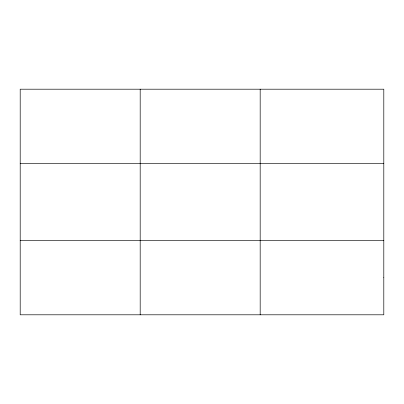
<?xml version="1.0" encoding="UTF-8"?>
<svg xmlns="http://www.w3.org/2000/svg" width="404" height="404" viewBox="0 0 404 404"><rect width="100%" height="100%" fill="white"/><g stroke="black" fill="none" stroke-linecap="round" stroke-linejoin="round"><path stroke-width="0.61" d="M140.188 314.802L140.188 89.198M260.176 314.802L260.176 89.198M20.2 163.645L383.8 163.645M20.2 240.355L383.8 240.355M383.8 277.578L383.8 314.802L20.2 314.802L20.2 89.198L383.8 89.198L383.8 277.578"/></g></svg>
